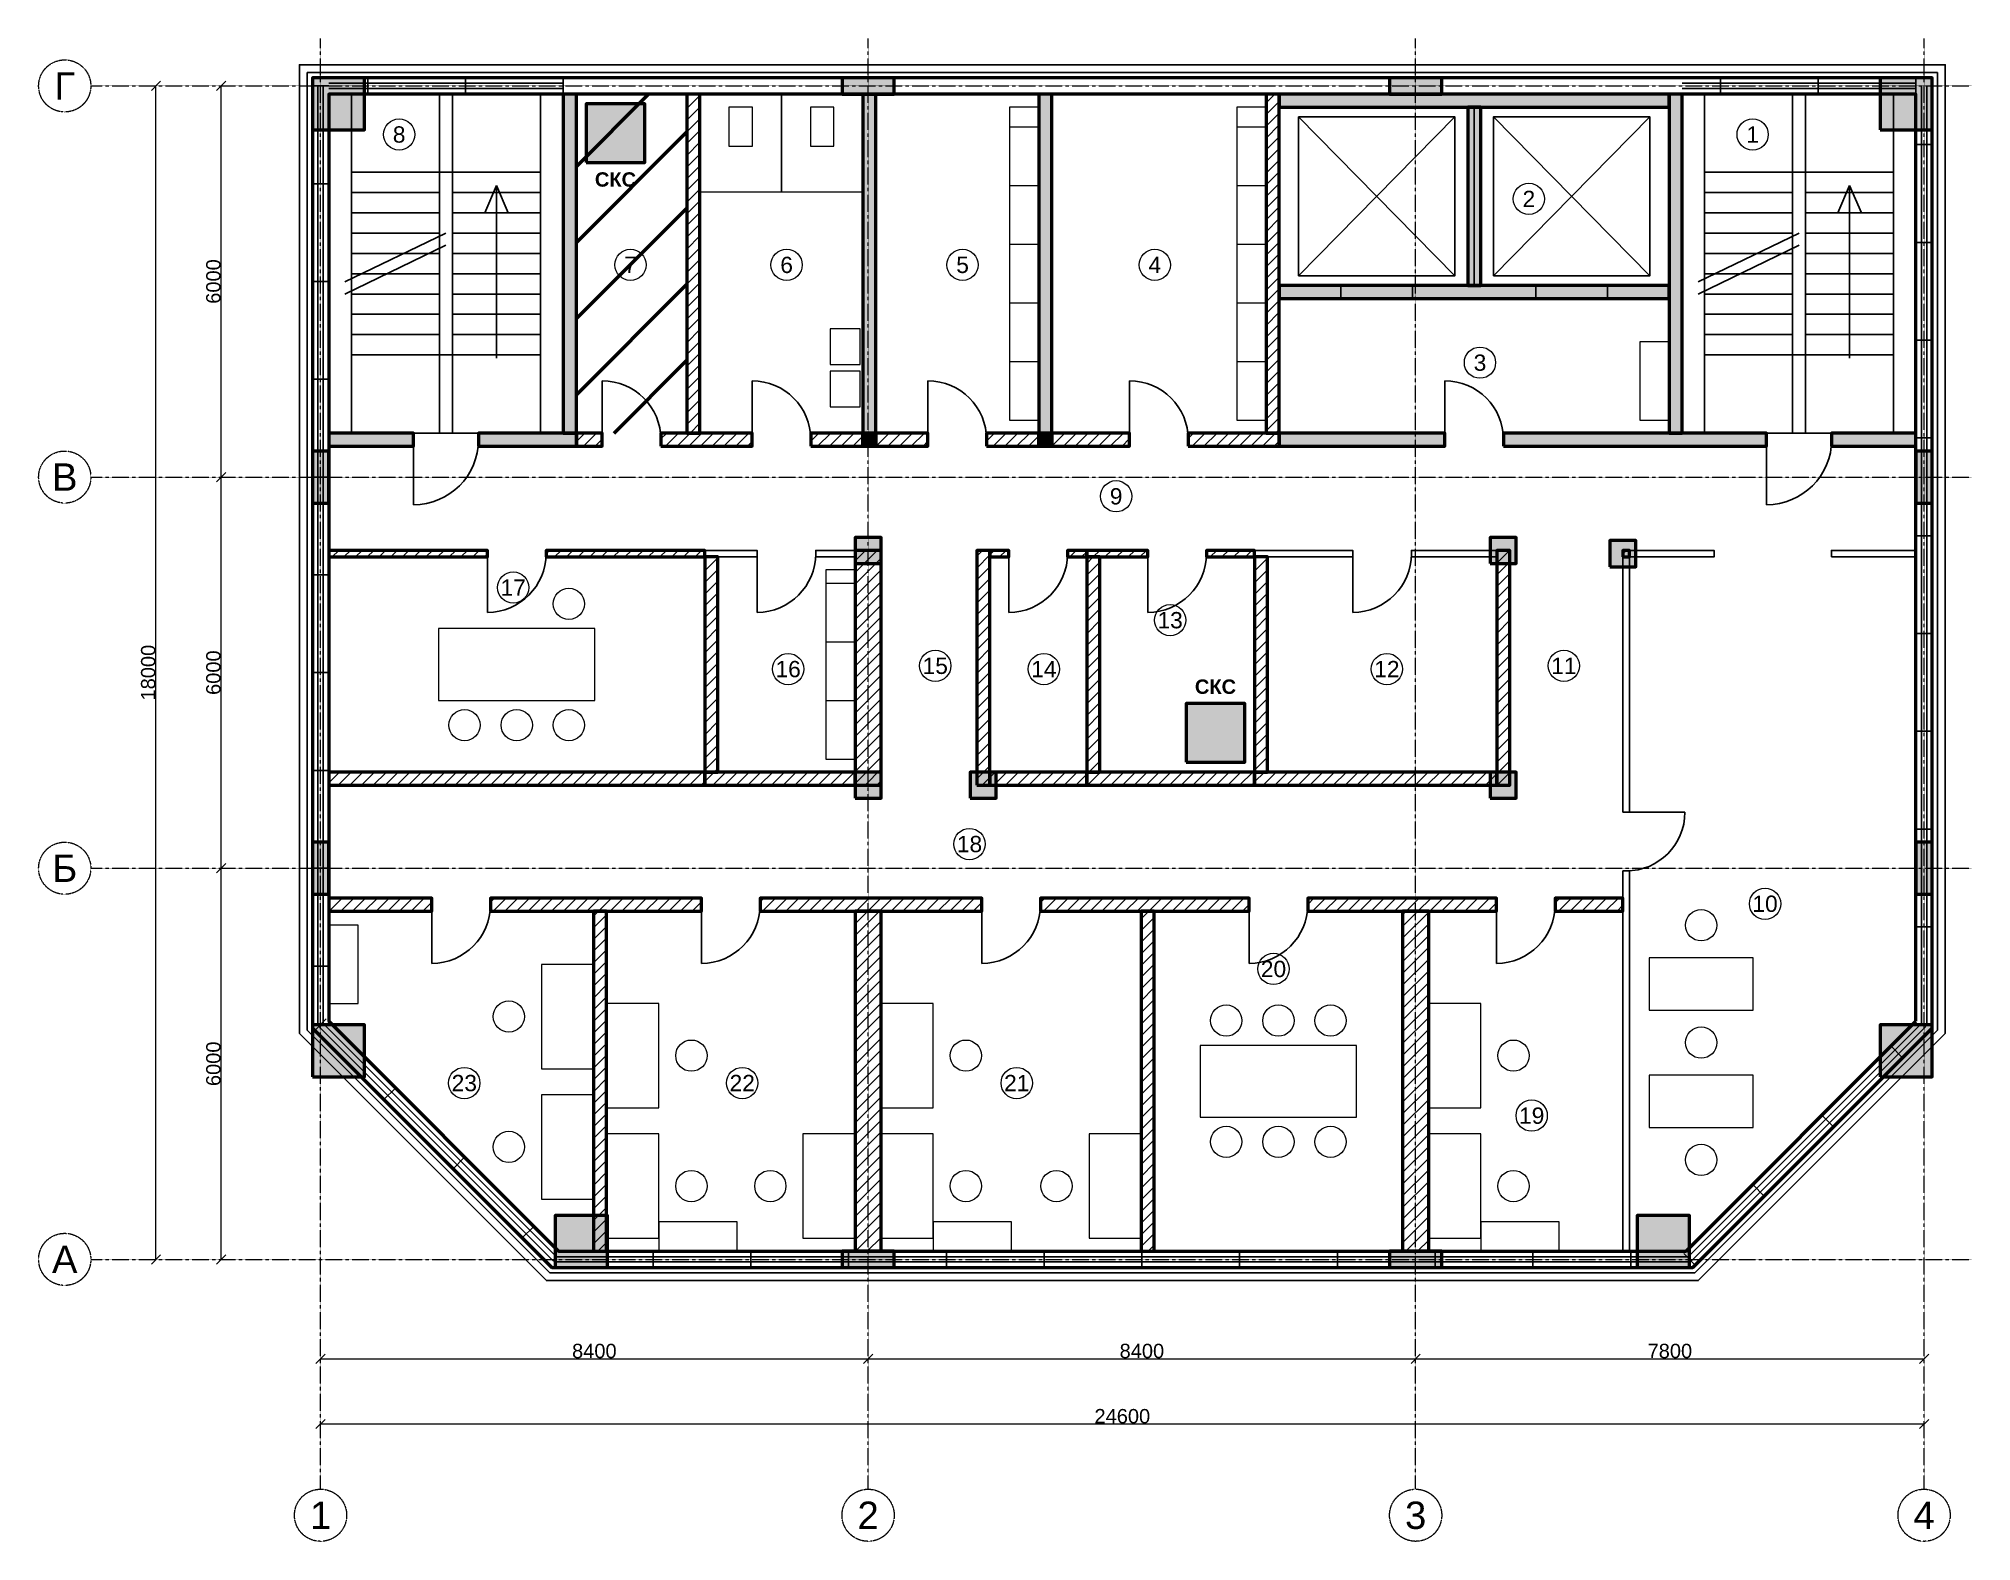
# Model space of a CAD drawing. Header units: millimetres. Extents: x -4325 to 25325, y -4325 to 18725.
import ezdxf
from ezdxf.enums import TextEntityAlignment as Align

# ---------------------------------------------------------------- set-up
doc = ezdxf.new("R2010")
doc.units = ezdxf.units.MM
doc.linetypes.add('CENTER2', pattern=[2.541, 1.587, -0.318, 0.318, -0.318])
for name, color, linetype, lineweight in [('A-ANNO-ROOM', 7, 'CONTINUOUS', 18), ('A-DIMS', 8, 'CONTINUOUS', 13), ('A-DOOR', 3, 'CONTINUOUS', 25), ('A-ELEV', 7, 'CONTINUOUS', 25), ('A-FACADE-PANEL', 8, 'CONTINUOUS', 25), ('A-FURN', 8, 'CONTINUOUS', 18), ('A-GLAZ-RIBBON', 5, 'CONTINUOUS', 25), ('A-GRID', 8, 'CENTER2', 13), ('A-HATCH', 9, 'CONTINUOUS', 9), ('A-OUTLINE', 7, 'CONTINUOUS', 50), ('A-SANI', 8, 'CONTINUOUS', 18), ('A-STAIR', 7, 'CONTINUOUS', 25), ('A-WALL-BLOCK', 9, 'CONTINUOUS', 50), ('A-WALL-GLASS', 4, 'CONTINUOUS', 25), ('A-WALL-RC', 7, 'CONTINUOUS', 50), ('E-SCS-RISER', 1, 'CONTINUOUS', 50), ('E-SERVER-ROOM', 1, 'CONTINUOUS', 50)]:
    doc.layers.add(name, color=color, linetype=linetype, lineweight=lineweight)
doc.styles.add('Arial-Bold', font='arialbd.ttf')
doc.styles.get("Standard").update_dxf_attribs({"font": 'arial.ttf'})

msp = doc.modelspace()

# ---------------------------------------------------------------- hatches: boundary and pattern name
at = {"layer": 'A-HATCH'}
h = msp.add_hatch(dxfattribs=at)
h.set_pattern_fill('ANSI31', scale=40)
h.paths.add_polyline_path([(5620, 12675), (5820, 12675), (5820, 17875), (5820, 17875), (5620, 17875), (5620, 17875)])
h = msp.add_hatch(dxfattribs=at)
h.set_pattern_fill('ANSI31', scale=40)
h.paths.add_polyline_path([(14507, 12675), (14707, 12675), (14707, 17875), (14707, 17875), (14507, 17875), (14507, 17875)])
h = msp.add_hatch(dxfattribs=at)
h.set_pattern_fill('ANSI31', scale=40)
h.paths.add_polyline_path([(3924, 12475), (4322, 12475), (4322, 12675), (3924, 12675)])
h = msp.add_hatch(dxfattribs=at)
h.set_pattern_fill('ANSI31', scale=40)
h.paths.add_polyline_path([(5222, 12475), (6620, 12475), (6620, 12675), (5222, 12675)])
h = msp.add_hatch(dxfattribs=at)
h.set_pattern_fill('ANSI31', scale=40)
h.paths.add_polyline_path([(7520, 12475), (8319, 12475), (8319, 12675), (7520, 12675)])
h = msp.add_hatch(dxfattribs=at)
h.set_pattern_fill('ANSI31', scale=40)
h.paths.add_polyline_path([(8519, 12475), (9318, 12475), (9318, 12675), (8519, 12675)])
h = msp.add_hatch(dxfattribs=at)
h.set_pattern_fill('ANSI31', scale=40)
h.paths.add_polyline_path([(10218, 12475), (11018, 12475), (11018, 12675), (10218, 12675)])
h = msp.add_hatch(dxfattribs=at)
h.set_pattern_fill('ANSI31', scale=40)
h.paths.add_polyline_path([(11218, 12475), (12412, 12475), (12412, 12675), (11218, 12675)])
h = msp.add_hatch(dxfattribs=at)
h.set_pattern_fill('ANSI31', scale=40)
h.paths.add_polyline_path([(13312, 12475), (14707, 12475), (14707, 12675), (13312, 12675)])
h = msp.add_hatch(dxfattribs=at)
h.set_pattern_fill('ANSI31', scale=40)
h.paths.add_polyline_path([(125, 10775), (125, 10775), (2559, 10775), (2559, 10875), (125, 10875), (125, 10875)])
h = msp.add_hatch(dxfattribs=at)
h.set_pattern_fill('ANSI31', scale=40)
h.paths.add_polyline_path([(3459, 10775), (5893, 10775), (5893, 10875), (3459, 10875)])
h = msp.add_hatch(dxfattribs=at)
h.set_pattern_fill('ANSI31', scale=40)
h.paths.add_polyline_path([(5893, 7475), (6093, 7475), (6093, 10775), (5893, 10775)])
h = msp.add_hatch(dxfattribs=at)
h.set_pattern_fill('ANSI31', scale=40)
h.paths.add_polyline_path([(8200, 7275), (8600, 7275), (8600, 10875), (8200, 10875)])
h = msp.add_hatch(dxfattribs=at)
h.set_pattern_fill('ANSI31', scale=40)
h.paths.add_polyline_path([(10066, 7275), (10266, 7275), (10266, 10875), (10066, 10875)])
h = msp.add_hatch(dxfattribs=at)
h.set_pattern_fill('ANSI31', scale=40)
h.paths.add_polyline_path([(10266, 10775), (10560, 10775), (10560, 10875), (10266, 10875)])
h = msp.add_hatch(dxfattribs=at)
h.set_pattern_fill('ANSI31', scale=40)
h.paths.add_polyline_path([(11460, 10775), (11753, 10775), (11753, 10875), (11460, 10875)])
h = msp.add_hatch(dxfattribs=at)
h.set_pattern_fill('ANSI31', scale=40)
h.paths.add_polyline_path([(11753, 10775), (12691, 10775), (12691, 10875), (11753, 10875)])
h = msp.add_hatch(dxfattribs=at)
h.set_pattern_fill('ANSI31', scale=40)
h.paths.add_polyline_path([(11753, 7475), (11953, 7475), (11953, 10775), (11753, 10775)])
h = msp.add_hatch(dxfattribs=at)
h.set_pattern_fill('ANSI31', scale=40)
h.paths.add_polyline_path([(13591, 10775), (14329, 10775), (14329, 10875), (13591, 10875)])
h = msp.add_hatch(dxfattribs=at)
h.set_pattern_fill('ANSI31', scale=40)
h.paths.add_polyline_path([(14329, 7475), (14529, 7475), (14529, 10775), (14329, 10775)])
h = msp.add_hatch(dxfattribs=at)
h.set_pattern_fill('ANSI31', scale=40)
h.paths.add_polyline_path([(18044, 7275), (18244, 7275), (18244, 10875), (18044, 10875)])
h = msp.add_hatch(dxfattribs=at)
h.set_pattern_fill('ANSI31', scale=40)
h.paths.add_polyline_path([(19980, 10775), (20080, 10775), (20080, 10875), (19980, 10875)])
h = msp.add_hatch(dxfattribs=at)
h.set_pattern_fill('ANSI31', scale=40)
h.paths.add_polyline_path([(125, 7275), (125, 7275), (5893, 7275), (5893, 7475), (125, 7475), (125, 7475)])
h = msp.add_hatch(dxfattribs=at)
h.set_pattern_fill('ANSI31', scale=40)
h.paths.add_polyline_path([(5893, 7275), (8200, 7275), (8200, 7475), (5893, 7475)])
h = msp.add_hatch(dxfattribs=at)
h.set_pattern_fill('ANSI31', scale=40)
h.paths.add_polyline_path([(10266, 7275), (11753, 7275), (11753, 7475), (10266, 7475)])
h = msp.add_hatch(dxfattribs=at)
h.set_pattern_fill('ANSI31', scale=40)
h.paths.add_polyline_path([(11753, 7275), (14329, 7275), (14329, 7475), (11753, 7475)])
h = msp.add_hatch(dxfattribs=at)
h.set_pattern_fill('ANSI31', scale=40)
h.paths.add_polyline_path([(14329, 7275), (18044, 7275), (18044, 7475), (14329, 7475)])
h = msp.add_hatch(dxfattribs=at)
h.set_pattern_fill('ANSI31', scale=40)
h.paths.add_polyline_path([(125, 5341), (125, 5341), (1707, 5341), (1707, 5541), (125, 5541), (125, 5541)])
h = msp.add_hatch(dxfattribs=at)
h.set_pattern_fill('ANSI31', scale=40)
h.paths.add_polyline_path([(2607, 5341), (5844, 5341), (5844, 5541), (2607, 5541)])
h = msp.add_hatch(dxfattribs=at)
h.set_pattern_fill('ANSI31', scale=40)
h.paths.add_polyline_path([(4189, 125), (4389, 125), (4389, 125), (4389, 5341), (4189, 5341), (4189, 125)])
h = msp.add_hatch(dxfattribs=at)
h.set_pattern_fill('ANSI31', scale=40)
h.paths.add_polyline_path([(6744, 5341), (10144, 5341), (10144, 5541), (6744, 5541)])
h = msp.add_hatch(dxfattribs=at)
h.set_pattern_fill('ANSI31', scale=40)
h.paths.add_polyline_path([(8200, 125), (8600, 125), (8600, 125), (8600, 5341), (8200, 5341), (8200, 125)])
h = msp.add_hatch(dxfattribs=at)
h.set_pattern_fill('ANSI31', scale=40)
h.paths.add_polyline_path([(11044, 5341), (14244, 5341), (14244, 5541), (11044, 5541)])
h = msp.add_hatch(dxfattribs=at)
h.set_pattern_fill('ANSI31', scale=40)
h.paths.add_polyline_path([(12589, 125), (12789, 125), (12789, 125), (12789, 5341), (12589, 5341), (12589, 125)])
h = msp.add_hatch(dxfattribs=at)
h.set_pattern_fill('ANSI31', scale=40)
h.paths.add_polyline_path([(15144, 5341), (18040, 5341), (18040, 5541), (15144, 5541)])
h = msp.add_hatch(dxfattribs=at)
h.set_pattern_fill('ANSI31', scale=40)
h.paths.add_polyline_path([(16600, 125), (17000, 125), (17000, 125), (17000, 5341), (16600, 5341), (16600, 125)])
h = msp.add_hatch(dxfattribs=at)
h.set_pattern_fill('ANSI31', scale=40)
h.paths.add_polyline_path([(18940, 5341), (19980, 5341), (19980, 5541), (18940, 5541)])
at = {"layer": 'A-WALL-RC'}
h = msp.add_hatch(color=7, dxfattribs=at)
h.dxf.hatch_style = 1
h.paths.add_polyline_path([(-125, 17325), (675, 17325), (675, 18125), (-125, 18125)])
h = msp.add_hatch(color=7, dxfattribs=at)
h.dxf.hatch_style = 1
h.paths.add_polyline_path([(8000, 17875), (8800, 17875), (8800, 18125), (8000, 18125)])
h = msp.add_hatch(color=7, dxfattribs=at)
h.dxf.hatch_style = 1
h.paths.add_polyline_path([(16400, 17875), (17200, 17875), (17200, 18125), (16400, 18125)])
h = msp.add_hatch(color=7, dxfattribs=at)
h.dxf.hatch_style = 1
h.paths.add_polyline_path([(23925, 17325), (24725, 17325), (24725, 18125), (23925, 18125)])
h = msp.add_hatch(color=7, dxfattribs=at)
h.dxf.hatch_style = 1
h.paths.add_polyline_path([(3724, 12675), (3924, 12675), (3924, 17875), (3924, 17875), (3724, 17875), (3724, 17875)])
h = msp.add_hatch(color=7, dxfattribs=at)
h.dxf.hatch_style = 1
h.paths.add_polyline_path([(8319, 12675), (8519, 12675), (8519, 17875), (8519, 17875), (8319, 17875), (8319, 17875)])
h = msp.add_hatch(color=7, dxfattribs=at)
h.dxf.hatch_style = 1
h.paths.add_polyline_path([(11018, 12675), (11218, 12675), (11218, 17875), (11218, 17875), (11018, 17875), (11018, 17875)])
h = msp.add_hatch(color=7, dxfattribs=at)
h.dxf.hatch_style = 1
h.paths.add_polyline_path([(14707, 17675), (20690, 17675), (20690, 17875), (20690, 17875), (14707, 17875), (14707, 17875)])
h = msp.add_hatch(color=7, dxfattribs=at)
h.dxf.hatch_style = 1
h.paths.add_polyline_path([(20690, 12675), (20890, 12675), (20890, 17875), (20890, 17875), (20690, 17875), (20690, 17875)])
h = msp.add_hatch(color=7, dxfattribs=at)
h.dxf.hatch_style = 1
h.paths.add_polyline_path([(17599, 14937), (17799, 14937), (17799, 17675), (17599, 17675)])
h = msp.add_hatch(color=7, dxfattribs=at)
h.dxf.hatch_style = 1
h.paths.add_polyline_path([(14707, 14737), (20690, 14737), (20690, 14937), (14707, 14937)])
h = msp.add_hatch(color=7, dxfattribs=at)
h.dxf.hatch_style = 1
h.paths.add_polyline_path([(125, 12475), (125, 12475), (1424, 12475), (1424, 12675), (125, 12675), (125, 12675)])
h = msp.add_hatch(color=7, dxfattribs=at)
h.dxf.hatch_style = 1
h.paths.add_polyline_path([(2424, 12475), (3924, 12475), (3924, 12675), (2424, 12675)])
h = msp.add_hatch(color=7, dxfattribs=at)
h.dxf.hatch_style = 1
h.paths.add_polyline_path([(8319, 12475), (8519, 12475), (8519, 12675), (8319, 12675)])
h = msp.add_hatch(color=7, dxfattribs=at)
h.dxf.hatch_style = 1
h.paths.add_polyline_path([(11018, 12475), (11218, 12475), (11218, 12675), (11018, 12675)])
h = msp.add_hatch(color=7, dxfattribs=at)
h.dxf.hatch_style = 1
h.paths.add_polyline_path([(14707, 12475), (17248, 12475), (17248, 12675), (14707, 12675)])
h = msp.add_hatch(color=7, dxfattribs=at)
h.dxf.hatch_style = 1
h.paths.add_polyline_path([(18148, 12475), (22182, 12475), (22182, 12675), (18148, 12675)])
h = msp.add_hatch(color=7, dxfattribs=at)
h.dxf.hatch_style = 1
h.paths.add_polyline_path([(23182, 12475), (24475, 12475), (24475, 12475), (24475, 12675), (24475, 12675), (23182, 12675)])
h = msp.add_hatch(color=7, dxfattribs=at)
h.dxf.hatch_style = 1
h.paths.add_polyline_path([(-125, 11600), (125, 11600), (125, 12400), (-125, 12400)])
h = msp.add_hatch(color=7, dxfattribs=at)
h.dxf.hatch_style = 1
h.paths.add_polyline_path([(24475, 11600), (24725, 11600), (24725, 12400), (24475, 12400)])
h = msp.add_hatch(color=7, dxfattribs=at)
h.dxf.hatch_style = 1
h.paths.add_polyline_path([(8200, 10675), (8600, 10675), (8600, 11075), (8200, 11075)])
h = msp.add_hatch(color=7, dxfattribs=at)
h.dxf.hatch_style = 1
h.paths.add_polyline_path([(17944, 10675), (18344, 10675), (18344, 11075), (17944, 11075)])
h = msp.add_hatch(color=7, dxfattribs=at)
h.dxf.hatch_style = 1
h.paths.add_polyline_path([(19780, 10625), (20180, 10625), (20180, 11025), (19780, 11025)])
h = msp.add_hatch(color=7, dxfattribs=at)
h.dxf.hatch_style = 1
h.paths.add_polyline_path([(8200, 7075), (8600, 7075), (8600, 7475), (8200, 7475)])
h = msp.add_hatch(color=7, dxfattribs=at)
h.dxf.hatch_style = 1
h.paths.add_polyline_path([(9966, 7075), (10366, 7075), (10366, 7475), (9966, 7475)])
h = msp.add_hatch(color=7, dxfattribs=at)
h.dxf.hatch_style = 1
h.paths.add_polyline_path([(17944, 7075), (18344, 7075), (18344, 7475), (17944, 7475)])
h = msp.add_hatch(color=7, dxfattribs=at)
h.dxf.hatch_style = 1
h.paths.add_polyline_path([(-125, 5600), (125, 5600), (125, 6400), (-125, 6400)])
h = msp.add_hatch(color=7, dxfattribs=at)
h.dxf.hatch_style = 1
h.paths.add_polyline_path([(24475, 5600), (24725, 5600), (24725, 6400), (24475, 6400)])
h = msp.add_hatch(color=7, dxfattribs=at)
h.dxf.hatch_style = 1
h.paths.add_polyline_path([(-125, 2800), (675, 2800), (675, 3600), (-125, 3600)])
h = msp.add_hatch(color=7, dxfattribs=at)
h.dxf.hatch_style = 1
h.paths.add_polyline_path([(23925, 2800), (24725, 2800), (24725, 3600), (23925, 3600)])
h = msp.add_hatch(color=7, dxfattribs=at)
h.dxf.hatch_style = 1
h.paths.add_polyline_path([(3600, -125), (4400, -125), (4400, 675), (3600, 675)])
h = msp.add_hatch(color=7, dxfattribs=at)
h.dxf.hatch_style = 1
h.paths.add_polyline_path([(20200, -125), (21000, -125), (21000, 675), (20200, 675)])
h = msp.add_hatch(color=7, dxfattribs=at)
h.dxf.hatch_style = 1
h.paths.add_polyline_path([(8000, -125), (8800, -125), (8800, 125), (8000, 125)])
h = msp.add_hatch(color=7, dxfattribs=at)
h.dxf.hatch_style = 1
h.paths.add_polyline_path([(16400, -125), (17200, -125), (17200, 125), (16400, 125)])
at = {"layer": 'E-SCS-RISER'}
h = msp.add_hatch(color=7, dxfattribs=at)
h.dxf.hatch_style = 1
h.paths.add_polyline_path([(4074, 16825), (4974, 16825), (4974, 17725), (4074, 17725)])
h = msp.add_hatch(color=7, dxfattribs=at)
h.dxf.hatch_style = 1
h.paths.add_polyline_path([(13279, 7625), (14179, 7625), (14179, 8525), (13279, 8525)])
at = {"layer": 'E-SERVER-ROOM'}
h = msp.add_hatch(dxfattribs=at)
h.set_pattern_fill('ANSI31', scale=260)
h.paths.add_polyline_path([(3924, 12675), (5620, 12675), (5620, 17875), (3924, 17875)])

# ---------------------------------------------------------------- linework, layer by layer
at = {"layer": 'A-ANNO-ROOM'}
for centre in [(1205, 17255), (21970, 17255), (18537, 16267), (4754, 15255), (7150, 15255), (9849, 15255), (12798, 15255), (17787, 13755), (12205, 11705), (2955, 10305), (13033, 9805), (7173, 9055), (9430, 9105), (11096, 9055), (16359, 9055), (19074, 9105), (9955, 6371), (22160, 5455), (14619, 4455), (2205, 2705), (6469, 2705), (10680, 2705), (18580, 2205)]:
    msp.add_circle(centre, 240, dxfattribs=at)
at = {"layer": 'A-DIMS'}
for p, q in [((-2596, 17929), (-2454, 18071)), ((-2525, 0), (-2525, 18000)), ((-1596, 17929), (-1454, 18071)), ((-1525, 12000), (-1525, 18000)), ((-1596, 11929), (-1454, 12071)), ((-1596, 11929), (-1454, 12071)), ((-1525, 6000), (-1525, 12000)), ((-1596, 5929), (-1454, 6071)), ((-1596, 5929), (-1454, 6071)), ((-1525, 0), (-1525, 6000)), ((-2596, -71), (-2454, 71)), ((-1596, -71), (-1454, 71)), ((-71, -1596), (71, -1454)), ((8329, -1596), (8471, -1454)), ((8329, -1596), (8471, -1454)), ((16729, -1596), (16871, -1454)), ((16729, -1596), (16871, -1454)), ((24529, -1596), (24671, -1454)), ((0, -1525), (8400, -1525)), ((8400, -1525), (16800, -1525)), ((16800, -1525), (24600, -1525)), ((-71, -2596), (71, -2454)), ((0, -2525), (24600, -2525)), ((24529, -2596), (24671, -2454))]:
    msp.add_line(p, q, dxfattribs=at)
at = {"layer": 'A-DOOR'}
for p, q in [((15653, 14737), (15653, 14937)), ((16753, 14737), (16753, 14937)), ((18644, 14737), (18644, 14937)), ((19744, 14737), (19744, 14937)), ((4322, 12575), (4322, 13475)), ((6620, 12575), (6620, 13475)), ((9318, 12575), (9318, 13475)), ((12412, 12575), (12412, 13475)), ((17248, 12575), (17248, 13475)), ((1424, 12475), (1424, 12675)), ((1424, 12575), (1424, 11575)), ((2424, 12475), (2424, 12675)), ((4322, 12475), (4322, 12675)), ((5222, 12475), (5222, 12675)), ((6620, 12475), (6620, 12675)), ((7520, 12475), (7520, 12675)), ((9318, 12475), (9318, 12675)), ((10218, 12475), (10218, 12675)), ((12412, 12475), (12412, 12675)), ((13312, 12475), (13312, 12675)), ((17248, 12475), (17248, 12675)), ((18148, 12475), (18148, 12675)), ((22182, 12475), (22182, 12675)), ((22182, 12575), (22182, 11575)), ((23182, 12475), (23182, 12675)), ((2559, 10775), (2559, 10875)), ((2559, 10825), (2559, 9925)), ((3459, 10775), (3459, 10875)), ((6696, 10775), (6696, 10875)), ((6696, 10825), (6696, 9925)), ((7596, 10775), (7596, 10875)), ((10560, 10775), (10560, 10875)), ((10560, 10825), (10560, 9925)), ((11460, 10775), (11460, 10875)), ((12691, 10775), (12691, 10875)), ((12691, 10825), (12691, 9925)), ((13591, 10775), (13591, 10875)), ((15836, 10775), (15836, 10875)), ((15836, 10825), (15836, 9925)), ((16736, 10775), (16736, 10875)), ((21378, 10775), (21378, 10875)), ((23178, 10775), (23178, 10875)), ((19980, 6858), (20080, 6858)), ((20030, 6858), (20930, 6858)), ((19980, 5958), (20080, 5958)), ((1707, 5341), (1707, 5541)), ((1707, 5441), (1707, 4541)), ((2607, 5341), (2607, 5541)), ((5844, 5341), (5844, 5541)), ((5844, 5441), (5844, 4541)), ((6744, 5341), (6744, 5541)), ((10144, 5341), (10144, 5541)), ((10144, 5441), (10144, 4541)), ((11044, 5341), (11044, 5541)), ((14244, 5341), (14244, 5541)), ((14244, 5441), (14244, 4541)), ((15144, 5341), (15144, 5541)), ((18040, 5341), (18040, 5541)), ((18040, 5441), (18040, 4541)), ((18940, 5341), (18940, 5541))]:
    msp.add_line(p, q, dxfattribs=at)
for centre, radius, start, end in [((4322, 12575), 900, 0, 90), ((6620, 12575), 900, 0, 90), ((9318, 12575), 900, 0, 90), ((12412, 12575), 900, 0, 90), ((17248, 12575), 900, 0, 90), ((1424, 12575), 1000, -90, 0), ((22182, 12575), 1000, -90, 0), ((2559, 10825), 900, -90, 0), ((6696, 10825), 900, -90, 0), ((10560, 10825), 900, -90, 0), ((12691, 10825), 900, -90, 0), ((15836, 10825), 900, -90, 0), ((20030, 6858), 900, -90, 0), ((1707, 5441), 900, -90, 0), ((5844, 5441), 900, -90, 0), ((10144, 5441), 900, -90, 0), ((14244, 5441), 900, -90, 0), ((18040, 5441), 900, -90, 0)]:
    msp.add_arc(centre, radius, start, end, dxfattribs=at)
at = {"layer": 'A-ELEV'}
for p, q in [((15003, 15087), (17403, 17525)), ((15003, 17525), (17403, 15087)), ((17698, 14937), (17698, 17675)), ((17994, 15087), (20394, 17525)), ((17994, 17525), (20394, 15087))]:
    msp.add_line(p, q, dxfattribs=at)
for points in [[(15003, 15087), (17403, 15087), (17403, 17525), (15003, 17525)], [(17994, 15087), (20394, 15087), (20394, 17525), (17994, 17525)]]:
    msp.add_lwpolyline(points, close=True, dxfattribs=at)
at = {"layer": 'A-FACADE-PANEL'}
for points in [[(24925, 3465), (24925, 18325), (-325, 18325), (-325, 3465), (3465, -325), (21135, -325)], [(24805, 3515), (24805, 18205), (-205, 18205), (-205, 3515), (3515, -205), (21085, -205)]]:
    msp.add_lwpolyline(points, close=True, dxfattribs=at)
at = {"layer": 'A-FURN'}
for p, q in [((10568, 17375), (11018, 17375)), ((14057, 17375), (14507, 17375)), ((10568, 16475), (11018, 16475)), ((14057, 16475), (14507, 16475)), ((10568, 15575), (11018, 15575)), ((14057, 15575), (14507, 15575)), ((10568, 14675), (11018, 14675)), ((14057, 14675), (14507, 14675)), ((10568, 13775), (11018, 13775)), ((14057, 13775), (14507, 13775)), ((7750, 10375), (8200, 10375)), ((7750, 9475), (8200, 9475)), ((7750, 8575), (8200, 8575))]:
    msp.add_line(p, q, dxfattribs=at)
for points in [[(10568, 12875), (11018, 12875), (11018, 17675), (10568, 17675)], [(14057, 12875), (14507, 12875), (14507, 17675), (14057, 17675)], [(20240, 12875), (20690, 12875), (20690, 14075), (20240, 14075)], [(7750, 7675), (8200, 7675), (8200, 10575), (7750, 10575)], [(1809, 8575), (4209, 8575), (4209, 9675), (1809, 9675)], [(125, 3925), (575, 3925), (575, 5125), (125, 5125)], [(3389, 2925), (4189, 2925), (4189, 4525), (3389, 4525)], [(20380, 3825), (21980, 3825), (21980, 4625), (20380, 4625)], [(4389, 2325), (5189, 2325), (5189, 3925), (4389, 3925)], [(8600, 2325), (9400, 2325), (9400, 3925), (8600, 3925)], [(17000, 2325), (17800, 2325), (17800, 3925), (17000, 3925)], [(13494, 2183), (15894, 2183), (15894, 3283), (13494, 3283)], [(20380, 2025), (21980, 2025), (21980, 2825), (20380, 2825)], [(3389, 925), (4189, 925), (4189, 2525), (3389, 2525)], [(4389, 325), (5189, 325), (5189, 1925), (4389, 1925)], [(7400, 325), (8200, 325), (8200, 1925), (7400, 1925)], [(8600, 325), (9400, 325), (9400, 1925), (8600, 1925)], [(11789, 325), (12589, 325), (12589, 1925), (11789, 1925)], [(17000, 325), (17800, 325), (17800, 1925), (17000, 1925)], [(5189, 125), (6389, 125), (6389, 575), (5189, 575)], [(9400, 125), (10600, 125), (10600, 575), (9400, 575)], [(17800, 125), (19000, 125), (19000, 575), (17800, 575)]]:
    msp.add_lwpolyline(points, close=True, dxfattribs=at)
for centre in [(3809, 10055), (2209, 8195), (3009, 8195), (3809, 8195), (21180, 5125), (2889, 3725), (13894, 3663), (14694, 3663), (15494, 3663), (21180, 3325), (5689, 3125), (9900, 3125), (18300, 3125), (2889, 1725), (13894, 1803), (14694, 1803), (15494, 1803), (21180, 1525), (5689, 1125), (6900, 1125), (9900, 1125), (11289, 1125), (18300, 1125)]:
    msp.add_circle(centre, 240, dxfattribs=at)
at = {"layer": 'A-GLAZ-RIBBON'}
for p, q in [((724, 17875), (724, 18125)), ((2224, 17875), (2224, 18125)), ((3724, 17875), (3724, 18125)), ((21475, 17875), (21475, 18125)), ((22975, 17875), (22975, 18125)), ((24475, 17875), (24475, 18125)), ((125, 18000), (-125, 18000)), ((-40, 18000), (-40, 3600)), ((40, 18000), (40, 3600)), ((3724, 18040), (125, 18040)), ((3724, 17960), (125, 17960)), ((24475, 18040), (20890, 18040)), ((24475, 17960), (20890, 17960)), ((24560, 3600), (24560, 18000)), ((24640, 3600), (24640, 18000)), ((24475, 17100), (24725, 17100)), ((125, 16500), (-125, 16500)), ((24475, 15600), (24725, 15600)), ((125, 15000), (-125, 15000)), ((24475, 14100), (24725, 14100)), ((125, 13500), (-125, 13500)), ((24475, 12600), (24725, 12600)), ((125, 12000), (-125, 12000)), ((24475, 11100), (24725, 11100)), ((125, 10500), (-125, 10500)), ((24475, 9600), (24725, 9600)), ((125, 9000), (-125, 9000)), ((24475, 8100), (24725, 8100)), ((125, 7500), (-125, 7500)), ((24475, 6600), (24725, 6600)), ((125, 6000), (-125, 6000)), ((24475, 5100), (24725, 5100)), ((125, 4500), (-125, 4500)), ((88, 3688), (-88, 3512)), ((-28, 3572), (3572, -28)), ((28, 3628), (3628, 28)), ((20972, 28), (24572, 3628)), ((21028, -28), (24628, 3572)), ((24475, 3600), (24725, 3600)), ((24094, 3270), (24270, 3094)), ((1149, 2628), (972, 2451)), ((23033, 2210), (23210, 2033)), ((2210, 1567), (2033, 1390)), ((21972, 1149), (22149, 972)), ((3270, 506), (3094, 330)), ((3600, 125), (3600, -125)), ((3600, 40), (21000, 40)), ((5100, 125), (5100, -125)), ((6600, 125), (6600, -125)), ((8100, 125), (8100, -125)), ((9600, 125), (9600, -125)), ((11100, 125), (11100, -125)), ((12600, 125), (12600, -125)), ((14100, 125), (14100, -125)), ((15600, 125), (15600, -125)), ((17100, 125), (17100, -125)), ((18600, 125), (18600, -125)), ((20100, 125), (20100, -125)), ((20912, 88), (21088, -88)), ((3600, -40), (21000, -40))]:
    msp.add_line(p, q, dxfattribs=at)
at = {"layer": 'A-GRID'}
for p, q in [((0, -3525), (0, 18725)), ((8400, -3525), (8400, 18725)), ((16800, -3525), (16800, 18725)), ((24600, -3525), (24600, 18725)), ((-3525, 18000), (25325, 18000)), ((-3525, 12000), (25325, 12000)), ((-3525, 6000), (25325, 6000)), ((-3525, 0), (25325, 0))]:
    msp.add_line(p, q, dxfattribs=at)
for centre in [(-3925, 18000), (-3925, 12000), (-3925, 6000), (-3925, 0), (0, -3925), (8400, -3925), (16800, -3925), (24600, -3925)]:
    msp.add_circle(centre, 400, dxfattribs=at)
at = {"layer": 'A-OUTLINE'}
for points in [[(24725, 3548), (24725, 18125), (-125, 18125), (-125, 3548), (3548, -125), (21052, -125)], [(24475, 3652), (24475, 17875), (125, 17875), (125, 3652), (3652, 125), (20948, 125)]]:
    msp.add_lwpolyline(points, close=True, dxfattribs=at)
at = {"layer": 'A-SANI'}
for points in [[(5820, 16375), (7070, 16375), (7070, 17875), (5820, 17875)], [(7070, 16375), (8319, 16375), (8319, 17875), (7070, 17875)], [(6265, 17075), (6625, 17075), (6625, 17675), (6265, 17675)], [(7514, 17075), (7874, 17075), (7874, 17675), (7514, 17675)], [(7819, 13725), (8279, 13725), (8279, 14275), (7819, 14275)], [(7819, 13075), (8279, 13075), (8279, 13625), (7819, 13625)]]:
    msp.add_lwpolyline(points, close=True, dxfattribs=at)
at = {"layer": 'A-STAIR'}
for p, q in [((474, 16675), (1824, 16675)), ((474, 16675), (3374, 16675)), ((2024, 16675), (3374, 16675)), ((21232, 16675), (22582, 16675)), ((21232, 16675), (24132, 16675)), ((22782, 16675), (24132, 16675)), ((474, 16364), (1824, 16364)), ((2024, 16364), (3374, 16364)), ((2700, 16475), (2520, 16055)), ((2700, 13825), (2700, 16475)), ((2700, 16475), (2880, 16055)), ((21232, 16364), (22582, 16364)), ((22782, 16364), (24132, 16364)), ((23458, 16475), (23278, 16055)), ((23458, 13825), (23458, 16475)), ((23458, 16475), (23638, 16055)), ((474, 16053), (1824, 16053)), ((2024, 16053), (3374, 16053)), ((21232, 16053), (22582, 16053)), ((22782, 16053), (24132, 16053)), ((374, 14995), (1924, 15742)), ((474, 15742), (1824, 15742)), ((2024, 15742), (3374, 15742)), ((21132, 14995), (22682, 15742)), ((21232, 15742), (22582, 15742)), ((22782, 15742), (24132, 15742)), ((374, 14808), (1924, 15555)), ((474, 15431), (1824, 15431)), ((2024, 15431), (3374, 15431)), ((21132, 14808), (22682, 15555)), ((21232, 15431), (22582, 15431)), ((22782, 15431), (24132, 15431)), ((474, 15119), (1824, 15119)), ((2024, 15119), (3374, 15119)), ((21232, 15119), (22582, 15119)), ((22782, 15119), (24132, 15119)), ((474, 14808), (1824, 14808)), ((2024, 14808), (3374, 14808)), ((21232, 14808), (22582, 14808)), ((22782, 14808), (24132, 14808)), ((474, 14497), (1824, 14497)), ((2024, 14497), (3374, 14497)), ((21232, 14497), (22582, 14497)), ((22782, 14497), (24132, 14497)), ((474, 14186), (1824, 14186)), ((2024, 14186), (3374, 14186)), ((21232, 14186), (22582, 14186)), ((22782, 14186), (24132, 14186)), ((474, 13875), (3374, 13875)), ((21232, 13875), (24132, 13875))]:
    msp.add_line(p, q, dxfattribs=at)
for points in [[(474, 12675), (1824, 12675), (1824, 17875), (474, 17875)], [(1824, 12675), (2024, 12675), (2024, 17875), (1824, 17875)], [(2024, 12675), (3374, 12675), (3374, 17875), (2024, 17875)], [(21232, 12675), (22582, 12675), (22582, 17875), (21232, 17875)], [(22582, 12675), (22782, 12675), (22782, 17875), (22582, 17875)], [(22782, 12675), (24132, 12675), (24132, 17875), (22782, 17875)]]:
    msp.add_lwpolyline(points, close=True, dxfattribs=at)
at = {"layer": 'A-WALL-BLOCK'}
for points in [[(5620, 12675), (5820, 12675), (5820, 17875), (5820, 17875), (5620, 17875), (5620, 17875)], [(14507, 12675), (14707, 12675), (14707, 17875), (14707, 17875), (14507, 17875), (14507, 17875)], [(3924, 12475), (4322, 12475), (4322, 12675), (3924, 12675)], [(5222, 12475), (6620, 12475), (6620, 12675), (5222, 12675)], [(7520, 12475), (8319, 12475), (8319, 12675), (7520, 12675)], [(8519, 12475), (9318, 12475), (9318, 12675), (8519, 12675)], [(10218, 12475), (11018, 12475), (11018, 12675), (10218, 12675)], [(11218, 12475), (12412, 12475), (12412, 12675), (11218, 12675)], [(13312, 12475), (14707, 12475), (14707, 12675), (13312, 12675)], [(125, 10775), (125, 10775), (2559, 10775), (2559, 10875), (125, 10875), (125, 10875)], [(3459, 10775), (5893, 10775), (5893, 10875), (3459, 10875)], [(5893, 7475), (6093, 7475), (6093, 10775), (5893, 10775)], [(8200, 7275), (8600, 7275), (8600, 10875), (8200, 10875)], [(10066, 7275), (10266, 7275), (10266, 10875), (10066, 10875)], [(10266, 10775), (10560, 10775), (10560, 10875), (10266, 10875)], [(11460, 10775), (11753, 10775), (11753, 10875), (11460, 10875)], [(11753, 10775), (12691, 10775), (12691, 10875), (11753, 10875)], [(11753, 7475), (11953, 7475), (11953, 10775), (11753, 10775)], [(13591, 10775), (14329, 10775), (14329, 10875), (13591, 10875)], [(14329, 7475), (14529, 7475), (14529, 10775), (14329, 10775)], [(18044, 7275), (18244, 7275), (18244, 10875), (18044, 10875)], [(19980, 10775), (20080, 10775), (20080, 10875), (19980, 10875)], [(125, 7275), (125, 7275), (5893, 7275), (5893, 7475), (125, 7475), (125, 7475)], [(5893, 7275), (8200, 7275), (8200, 7475), (5893, 7475)], [(10266, 7275), (11753, 7275), (11753, 7475), (10266, 7475)], [(11753, 7275), (14329, 7275), (14329, 7475), (11753, 7475)], [(14329, 7275), (18044, 7275), (18044, 7475), (14329, 7475)], [(125, 5341), (125, 5341), (1707, 5341), (1707, 5541), (125, 5541), (125, 5541)], [(2607, 5341), (5844, 5341), (5844, 5541), (2607, 5541)], [(4189, 125), (4389, 125), (4389, 125), (4389, 5341), (4189, 5341), (4189, 125)], [(6744, 5341), (10144, 5341), (10144, 5541), (6744, 5541)], [(8200, 125), (8600, 125), (8600, 125), (8600, 5341), (8200, 5341), (8200, 125)], [(11044, 5341), (14244, 5341), (14244, 5541), (11044, 5541)], [(12589, 125), (12789, 125), (12789, 125), (12789, 5341), (12589, 5341), (12589, 125)], [(15144, 5341), (18040, 5341), (18040, 5541), (15144, 5541)], [(16600, 125), (17000, 125), (17000, 125), (17000, 5341), (16600, 5341), (16600, 125)], [(18940, 5341), (19980, 5341), (19980, 5541), (18940, 5541)]]:
    msp.add_lwpolyline(points, close=True, dxfattribs=at)
at = {"layer": 'A-WALL-GLASS'}
for points in [[(5893, 10775), (6696, 10775), (6696, 10875), (5893, 10875)], [(7596, 10775), (8200, 10775), (8200, 10875), (7596, 10875)], [(14329, 10775), (15836, 10775), (15836, 10875), (14329, 10875)], [(16736, 10775), (18044, 10775), (18044, 10875), (16736, 10875)], [(19980, 6858), (20080, 6858), (20080, 10775), (19980, 10775)], [(20080, 10775), (21378, 10775), (21378, 10875), (20080, 10875)], [(23178, 10775), (24475, 10775), (24475, 10775), (24475, 10875), (24475, 10875), (23178, 10875)], [(19980, 125), (20080, 125), (20080, 125), (20080, 5958), (19980, 5958), (19980, 125)]]:
    msp.add_lwpolyline(points, close=True, dxfattribs=at)
at = {"layer": 'A-WALL-RC'}
for points in [[(-125, 17325), (675, 17325), (675, 18125), (-125, 18125)], [(8000, 17875), (8800, 17875), (8800, 18125), (8000, 18125)], [(16400, 17875), (17200, 17875), (17200, 18125), (16400, 18125)], [(23925, 17325), (24725, 17325), (24725, 18125), (23925, 18125)], [(3724, 12675), (3924, 12675), (3924, 17875), (3924, 17875), (3724, 17875), (3724, 17875)], [(8319, 12675), (8519, 12675), (8519, 17875), (8519, 17875), (8319, 17875), (8319, 17875)], [(11018, 12675), (11218, 12675), (11218, 17875), (11218, 17875), (11018, 17875), (11018, 17875)], [(14707, 17675), (20690, 17675), (20690, 17875), (20690, 17875), (14707, 17875), (14707, 17875)], [(20690, 12675), (20890, 12675), (20890, 17875), (20890, 17875), (20690, 17875), (20690, 17875)], [(17599, 14937), (17799, 14937), (17799, 17675), (17599, 17675)], [(14707, 14737), (20690, 14737), (20690, 14937), (14707, 14937)], [(125, 12475), (125, 12475), (1424, 12475), (1424, 12675), (125, 12675), (125, 12675)], [(2424, 12475), (3924, 12475), (3924, 12675), (2424, 12675)], [(8319, 12475), (8519, 12475), (8519, 12675), (8319, 12675)], [(11018, 12475), (11218, 12475), (11218, 12675), (11018, 12675)], [(14707, 12475), (17248, 12475), (17248, 12675), (14707, 12675)], [(18148, 12475), (22182, 12475), (22182, 12675), (18148, 12675)], [(23182, 12475), (24475, 12475), (24475, 12475), (24475, 12675), (24475, 12675), (23182, 12675)], [(-125, 11600), (125, 11600), (125, 12400), (-125, 12400)], [(24475, 11600), (24725, 11600), (24725, 12400), (24475, 12400)], [(8200, 10675), (8600, 10675), (8600, 11075), (8200, 11075)], [(17944, 10675), (18344, 10675), (18344, 11075), (17944, 11075)], [(19780, 10625), (20180, 10625), (20180, 11025), (19780, 11025)], [(8200, 7075), (8600, 7075), (8600, 7475), (8200, 7475)], [(9966, 7075), (10366, 7075), (10366, 7475), (9966, 7475)], [(17944, 7075), (18344, 7075), (18344, 7475), (17944, 7475)], [(-125, 5600), (125, 5600), (125, 6400), (-125, 6400)], [(24475, 5600), (24725, 5600), (24725, 6400), (24475, 6400)], [(-125, 2800), (675, 2800), (675, 3600), (-125, 3600)], [(23925, 2800), (24725, 2800), (24725, 3600), (23925, 3600)], [(3600, -125), (4400, -125), (4400, 675), (3600, 675)], [(20200, -125), (21000, -125), (21000, 675), (20200, 675)], [(8000, -125), (8800, -125), (8800, 125), (8000, 125)], [(16400, -125), (17200, -125), (17200, 125), (16400, 125)]]:
    msp.add_lwpolyline(points, close=True, dxfattribs=at)
at = {"layer": 'E-SCS-RISER'}
for points in [[(4074, 16825), (4974, 16825), (4974, 17725), (4074, 17725)], [(13279, 7625), (14179, 7625), (14179, 8525), (13279, 8525)]]:
    msp.add_lwpolyline(points, close=True, dxfattribs=at)

# ---------------------------------------------------------------- texts
at = {"layer": 'A-ANNO-ROOM'}
for s, p in [('8', (1205, 17255)), ('1', (21970, 17255)), ('2', (18537, 16267)), ('7', (4754, 15255)), ('6', (7150, 15255)), ('5', (9849, 15255)), ('4', (12798, 15255)), ('3', (17787, 13755)), ('9', (12205, 11705)), ('17', (2955, 10305)), ('13', (13033, 9805)), ('15', (9430, 9105)), ('11', (19074, 9105)), ('16', (7173, 9055)), ('14', (11096, 9055)), ('12', (16359, 9055)), ('18', (9955, 6371)), ('10', (22160, 5455)), ('20', (14619, 4455)), ('23', (2205, 2705)), ('22', (6469, 2705)), ('21', (10680, 2705)), ('19', (18580, 2205))]:
    msp.add_text(s, height=250, dxfattribs=at).set_placement(p, align=Align.MIDDLE_CENTER)
at = {"layer": 'A-DIMS'}
for s, p in [('6000', (-1645, 15000)), ('18000', (-2645, 9000)), ('6000', (-1645, 9000)), ('6000', (-1645, 3000))]:
    msp.add_text(s, height=220, rotation=90, dxfattribs=at).set_placement(p, align=Align.MIDDLE_CENTER)
for s, p in [('8400', (4200, -1405)), ('8400', (12600, -1405)), ('7800', (20700, -1405)), ('24600', (12300, -2405))]:
    msp.add_text(s, height=220, dxfattribs=at).set_placement(p, align=Align.MIDDLE_CENTER)
at = {"layer": 'A-GRID'}
for s, p in [('Г', (-3925, 18000)), ('В', (-3925, 12000)), ('Б', (-3925, 6000)), ('А', (-3925, 0)), ('1', (0, -3925)), ('2', (8400, -3925)), ('3', (16800, -3925)), ('4', (24600, -3925))]:
    msp.add_text(s, height=420, dxfattribs=at).set_placement(p, align=Align.MIDDLE_CENTER)
at = {"layer": 'E-SCS-RISER', "style": 'Arial-Bold'}
for p in [(4524, 16565), (13729, 8785)]:
    msp.add_text('СКС', height=220, dxfattribs=at).set_placement(p, align=Align.MIDDLE_CENTER)

doc.saveas('drawing.dxf')
